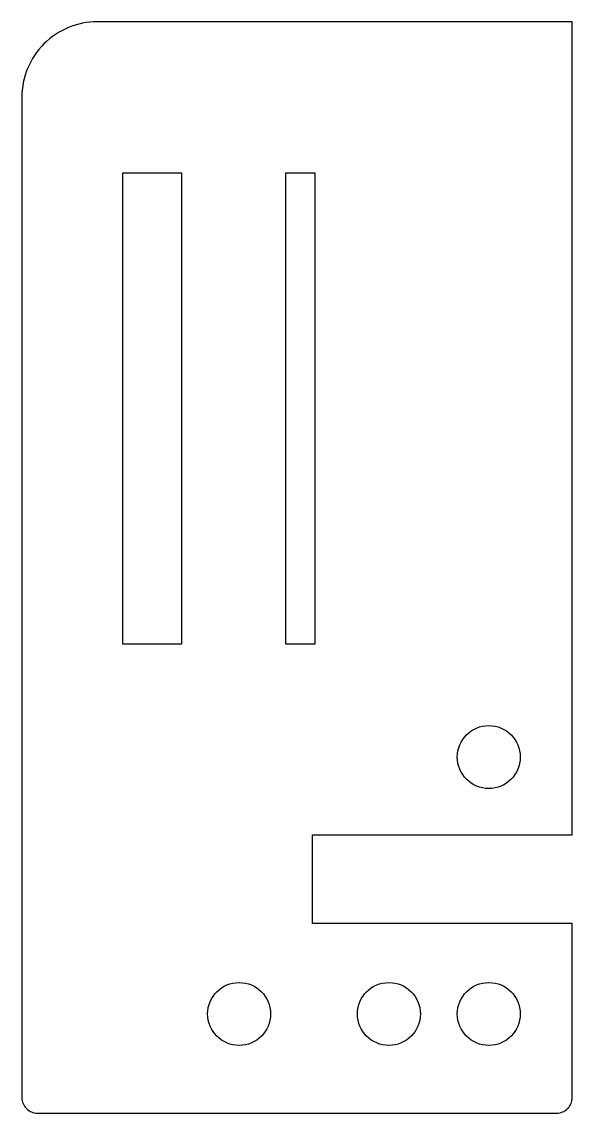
# Model space of a CAD drawing. Header units: millimetres. Extents: x -105 to -50, y -115 to -5.
import ezdxf

# ---------------------------------------------------------------- set-up
doc = ezdxf.new("R2010")
doc.units = ezdxf.units.MM
doc.layers.add('CUTOUTS', color=1, linetype='CONTINUOUS')
doc.layers.add('PERIMETER', color=5, linetype='CONTINUOUS')

msp = doc.modelspace()

# ---------------------------------------------------------------- linework, layer by layer
at = {"layer": 'CUTOUTS'}
for points in [[(-88.77, -20.55), (-88.77, -67.76), (-94.67, -67.76), (-94.67, -20.55)], [(-78.35, -67.76), (-78.35, -20.55), (-75.45, -20.55), (-75.45, -67.76)]]:
    msp.add_lwpolyline(points, close=True, dxfattribs=at)
for centre in [(-58.02, -79.05), (-83.02, -104.77), (-68.02, -104.77), (-58.02, -104.77)]:
    msp.add_circle(centre, 3.15, dxfattribs=at)
at = {"layer": 'PERIMETER'}
msp.add_lwpolyline([(-78.67, -5.45), (-78.67, -5.45), (-88.77, -5.45), (-88.77, -5.45), (-94.67, -5.45), (-94.67, -5.45), (-97.22, -5.45, 0.414214), (-104.77, -13), (-104.77, -113.15, 0.414214), (-103.22, -114.7), (-51.22, -114.7, 0.414214), (-49.67, -113.15), (-49.67, -95.72), (-75.67, -95.72), (-75.67, -86.82), (-49.67, -86.82), (-49.67, -5.45), (-75.77, -5.45), (-75.77, -5.45)], format="xyb", close=True, dxfattribs=at)

doc.saveas('drawing.dxf')
